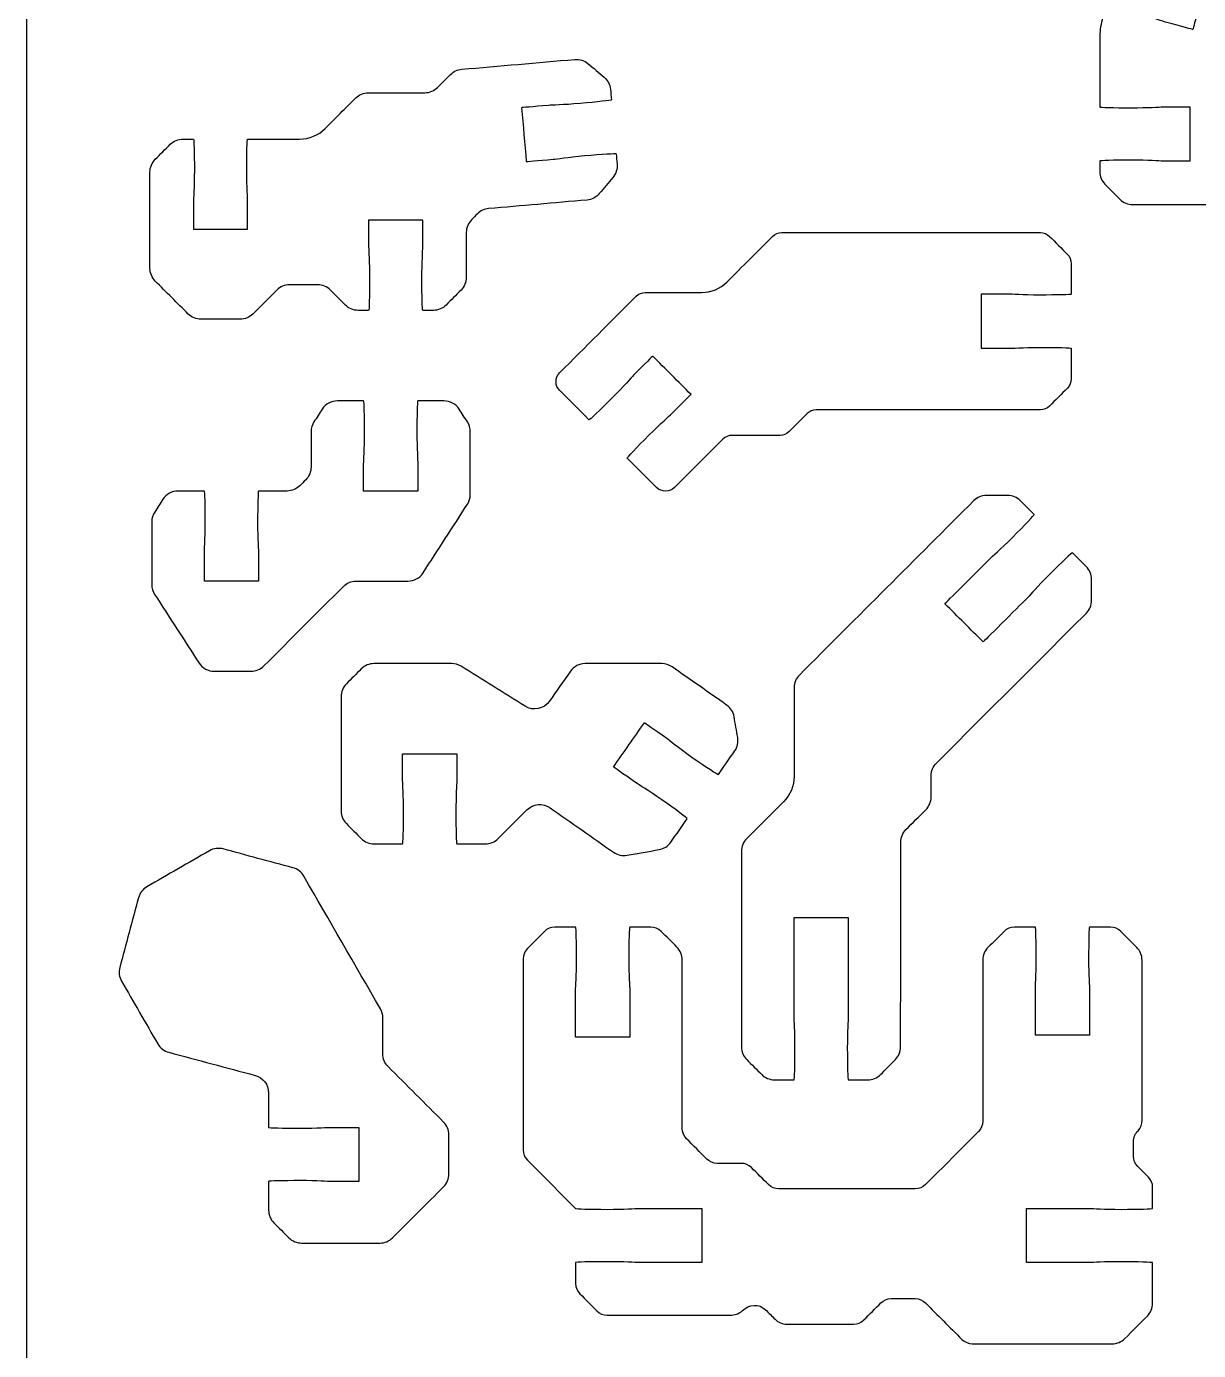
# Model space of a CAD drawing. Extents: x 0 to 400, y 230 to 450.
# Drawn here: x 270 to 335, y 300.8 to 374.2 of the extents above; entities that cross this region are included whole.
import ezdxf

# ---------------------------------------------------------------- set-up
doc = ezdxf.new("R2010")
doc.units = 0
doc.header["$MEASUREMENT"] = 0
doc.layers.add('DEFAULT', color=18, linetype='CONTINUOUS')

msp = doc.modelspace()

# ---------------------------------------------------------------- linework, layer by layer
at = {"layer": 'DEFAULT', "color": 1}
for points, knots in [([(388, 230), (352.667, 230), (317.334, 230), (282, 230), (275.373, 230), (270, 235.372), (270, 242), (270, 307.333), (270, 372.667), (270, 438), (270, 444.628), (275.373, 450), (282, 450), (317.334, 450), (352.667, 450), (388, 450), (394.627, 450), (400, 444.628), (400, 438), (400, 372.667), (400, 307.333), (400, 242), (400, 235.372), (394.627, 230), (388, 230)], [0, 0, 0, 0, 300.472, 300.472, 300.472, 301.472, 301.472, 301.472, 857.062, 857.062, 857.062, 858.062, 858.062, 858.062, 1158.534, 1158.534, 1158.534, 1159.534, 1159.534, 1159.534, 1715.124, 1715.124, 1715.124, 1716.124, 1716.124, 1716.124, 1716.124]), ([(340.445, 376.226), (340.18, 375.245), (339.602, 373.114), (339.602, 373.09), (339.584, 373.026), (339.517, 372.684), (339.517, 372.179), (339.517, 370.512), (339.517, 368.845), (339.517, 367.177), (339.517, 366.913), (339.411, 366.659), (339.224, 366.472), (338.614, 365.861), (338.004, 365.251), (337.393, 364.641), (337.207, 364.454), (336.953, 364.348), (336.688, 364.348), (334.908, 364.348), (333.127, 364.348), (331.347, 364.348), (331.082, 364.348), (330.828, 364.454), (330.641, 364.641), (330.365, 364.917), (330.089, 365.193), (329.812, 365.47), (329.625, 365.657), (329.519, 365.911), (329.519, 366.175), (329.519, 366.37), (329.519, 366.566), (329.519, 366.761), (329.519, 366.789), (330.303, 366.81), (331.269, 366.81), (332.236, 366.81), (332.807, 366.761), (333.019, 366.761), (333.519, 366.761), (334.019, 366.761), (334.518, 366.761), (334.518, 367.762), (334.518, 368.762), (334.518, 369.763), (334.019, 369.763), (333.519, 369.763), (333.019, 369.763), (332.807, 369.763), (332.236, 369.714), (331.269, 369.714), (330.303, 369.714), (329.519, 369.735), (329.519, 369.763), (329.519, 371.027), (329.519, 372.291), (329.519, 373.555), (329.519, 373.905), (329.565, 374.25), (329.654, 374.585), (329.722, 374.841), (329.79, 375.096), (329.858, 375.351), (329.865, 375.379), (330.627, 375.196), (331.562, 374.945), (332.497, 374.695), (333.037, 374.501), (333.241, 374.444), (334.084, 374.219), (334.688, 374.056), (334.688, 374.056), (334.946, 375.023), (335.205, 375.989), (335.464, 376.956), (335.464, 376.956), (334.861, 377.118), (334.017, 377.344), (333.813, 377.401), (333.248, 377.499), (332.313, 377.75), (331.386, 378), (330.638, 378.219), (330.638, 378.251), (330.694, 378.462), (330.744, 378.656), (330.782, 378.812), (330.849, 379.073), (331.019, 379.291), (331.252, 379.426), (331.588, 379.62), (331.924, 379.814), (332.261, 380.008), (332.49, 380.142), (332.765, 380.177), (333.019, 380.106), (335.064, 379.56), (337.109, 379.013), (339.154, 378.466), (339.408, 378.399), (339.627, 378.23), (339.761, 378), (339.956, 377.663), (340.151, 377.325), (340.346, 376.988), (340.48, 376.759), (340.516, 376.483), (340.445, 376.226)], [1, 1, 1, 1, 2, 2, 2, 3, 3, 3, 17.18, 17.18, 17.18, 18.18, 18.18, 18.18, 25.519768, 25.519768, 25.519768, 26.519768, 26.519768, 26.519768, 41.659768, 41.659768, 41.659768, 42.659768, 42.659768, 42.659768, 45.98317, 45.98317, 45.98317, 46.98317, 46.98317, 46.98317, 48.64317, 48.64317, 48.64317, 49.64317, 49.64317, 49.64317, 50.64317, 50.64317, 50.64317, 54.89317, 54.89317, 54.89317, 63.40317, 63.40317, 63.40317, 67.65317, 67.65317, 67.65317, 68.65317, 68.65317, 68.65317, 69.65317, 69.65317, 69.65317, 80.40317, 80.40317, 80.40317, 81.40317, 81.40317, 81.40317, 83.649345, 83.649345, 83.649345, 84.649345, 84.649345, 84.649345, 85.649345, 85.649345, 85.649345, 86.649345, 86.649345, 86.649345, 95.158657, 95.158657, 95.158657, 96.158657, 96.158657, 96.158657, 97.158657, 97.158657, 97.158657, 98.158657, 98.158657, 98.158657, 99.158657, 99.158657, 99.158657, 100.158657, 100.158657, 100.158657, 103.46049, 103.46049, 103.46049, 104.46049, 104.46049, 104.46049, 122.461451, 122.461451, 122.461451, 123.461451, 123.461451, 123.461451, 126.776945, 126.776945, 126.776945, 127.776945, 127.776945, 127.776945, 127.776945]), ([(300.407, 372.397), (298.317, 372.215), (296.228, 372.033), (294.138, 371.851), (293.903, 371.83), (293.684, 371.728), (293.518, 371.561), (293.279, 371.323), (293.04, 371.084), (292.801, 370.845), (292.614, 370.658), (292.36, 370.552), (292.094, 370.552), (291.051, 370.552), (290.008, 370.552), (288.965, 370.552), (288.699, 370.552), (288.445, 370.447), (288.258, 370.26), (287.693, 369.695), (287.129, 369.131), (286.564, 368.566), (286.19, 368.189), (285.682, 367.981), (285.15, 367.981), (284.188, 367.981), (283.226, 367.981), (282.264, 367.981), (282.236, 367.981), (282.215, 367.197), (282.215, 366.231), (282.215, 365.264), (282.264, 364.693), (282.264, 364.481), (282.264, 363.981), (282.264, 363.482), (282.264, 362.982), (281.263, 362.982), (280.262, 362.982), (279.262, 362.982), (279.262, 363.482), (279.262, 363.981), (279.262, 364.481), (279.262, 364.693), (279.311, 365.264), (279.311, 366.231), (279.311, 367.197), (279.29, 367.981), (279.262, 367.981), (279.068, 367.981), (278.874, 367.981), (278.68, 367.981), (278.412, 367.981), (278.158, 367.875), (277.971, 367.688), (277.695, 367.412), (277.419, 367.136), (277.143, 366.861), (276.955, 366.672), (276.849, 366.416), (276.849, 366.15), (276.849, 364.368), (276.849, 362.587), (276.849, 360.805), (276.849, 360.541), (276.954, 360.287), (277.142, 360.1), (277.751, 359.492), (278.36, 358.884), (278.969, 358.276), (279.156, 358.085), (279.41, 357.983), (279.675, 357.983), (280.4, 357.983), (281.125, 357.983), (281.85, 357.983), (282.115, 357.983), (282.369, 358.088), (282.557, 358.276), (282.999, 358.718), (283.441, 359.16), (283.883, 359.602), (284.07, 359.789), (284.324, 359.895), (284.592, 359.895), (285.112, 359.895), (285.631, 359.895), (286.15, 359.895), (286.415, 359.895), (286.67, 359.789), (286.857, 359.602), (287.133, 359.326), (287.41, 359.049), (287.686, 358.773), (287.873, 358.583), (288.127, 358.48), (288.395, 358.48), (288.589, 358.48), (288.783, 358.48), (288.977, 358.48), (289.006, 358.48), (289.027, 359.263), (289.027, 360.23), (289.027, 361.197), (288.977, 361.768), (288.977, 361.98), (288.977, 362.855), (288.977, 363.479), (288.977, 363.479), (289.978, 363.479), (290.979, 363.479), (291.979, 363.479), (291.979, 362.979), (291.979, 362.48), (291.979, 361.98), (291.979, 361.768), (291.93, 361.197), (291.93, 360.23), (291.93, 359.263), (291.951, 358.48), (291.979, 358.48), (292.175, 358.48), (292.37, 358.48), (292.565, 358.48), (292.83, 358.48), (293.084, 358.583), (293.271, 358.773), (293.547, 359.05), (293.824, 359.326), (294.101, 359.603), (294.288, 359.79), (294.392, 360.043), (294.392, 360.308), (294.392, 361.139), (294.392, 361.97), (294.392, 362.802), (294.392, 363.066), (294.498, 363.32), (294.685, 363.507), (294.793, 363.615), (294.901, 363.724), (295.01, 363.832), (295.176, 363.998), (295.394, 364.1), (295.631, 364.121), (297.45, 364.28), (299.269, 364.439), (301.088, 364.597), (301.353, 364.622), (301.596, 364.749), (301.769, 364.954), (302.021, 365.254), (302.272, 365.553), (302.524, 365.853), (302.693, 366.054), (302.774, 366.319), (302.753, 366.584), (302.736, 366.778), (302.718, 366.972), (302.7, 367.166), (302.697, 367.194), (301.917, 367.145), (300.954, 367.06), (299.991, 366.979), (299.427, 366.876), (299.215, 366.859), (298.344, 366.785), (297.719, 366.728), (297.719, 366.728), (297.632, 367.725), (297.545, 368.723), (297.458, 369.72), (297.458, 369.72), (298.082, 369.773), (298.954, 369.85), (299.166, 369.868), (299.737, 369.868), (300.7, 369.953), (301.66, 370.037), (302.439, 370.129), (302.439, 370.154), (302.422, 370.348), (302.404, 370.542), (302.386, 370.736), (302.365, 371), (302.238, 371.244), (302.037, 371.413), (301.737, 371.665), (301.437, 371.916), (301.138, 372.168), (300.936, 372.337), (300.672, 372.422), (300.407, 372.397)], [0, 0, 0, 0, 17.839464, 17.839464, 17.839464, 18.839464, 18.839464, 18.839464, 21.710318, 21.710318, 21.710318, 22.710318, 22.710318, 22.710318, 31.582318, 31.582318, 31.582318, 32.582318, 32.582318, 32.582318, 39.370543, 39.370543, 39.370543, 40.370543, 40.370543, 40.370543, 48.550543, 48.550543, 48.550543, 49.550543, 49.550543, 49.550543, 50.550543, 50.550543, 50.550543, 54.800543, 54.800543, 54.800543, 63.310543, 63.310543, 63.310543, 67.560543, 67.560543, 67.560543, 68.560543, 68.560543, 68.560543, 69.560543, 69.560543, 69.560543, 71.210543, 71.210543, 71.210543, 72.210543, 72.210543, 72.210543, 75.526874, 75.526874, 75.526874, 76.526874, 76.526874, 76.526874, 91.675874, 91.675874, 91.675874, 92.675874, 92.675874, 92.675874, 99.994432, 99.994432, 99.994432, 100.994432, 100.994432, 100.994432, 107.160432, 107.160432, 107.160432, 108.160432, 108.160432, 108.160432, 113.477875, 113.477875, 113.477875, 114.477875, 114.477875, 114.477875, 118.893875, 118.893875, 118.893875, 119.893875, 119.893875, 119.893875, 123.217277, 123.217277, 123.217277, 124.217277, 124.217277, 124.217277, 125.867277, 125.867277, 125.867277, 126.867277, 126.867277, 126.867277, 127.867277, 127.867277, 127.867277, 128.867277, 128.867277, 128.867277, 137.377277, 137.377277, 137.377277, 141.627277, 141.627277, 141.627277, 142.627277, 142.627277, 142.627277, 143.627277, 143.627277, 143.627277, 145.287277, 145.287277, 145.287277, 146.287277, 146.287277, 146.287277, 149.614922, 149.614922, 149.614922, 150.614922, 150.614922, 150.614922, 157.684922, 157.684922, 157.684922, 158.684922, 158.684922, 158.684922, 159.988827, 159.988827, 159.988827, 160.988827, 160.988827, 160.988827, 176.517619, 176.517619, 176.517619, 177.517619, 177.517619, 177.517619, 180.846598, 180.846598, 180.846598, 181.846598, 181.846598, 181.846598, 183.503402, 183.503402, 183.503402, 184.503402, 184.503402, 184.503402, 185.503402, 185.503402, 185.503402, 186.503402, 186.503402, 186.503402, 195.015629, 195.015629, 195.015629, 196.015629, 196.015629, 196.015629, 197.015629, 197.015629, 197.015629, 198.015629, 198.015629, 198.015629, 199.672433, 199.672433, 199.672433, 200.672433, 200.672433, 200.672433, 204.001412, 204.001412, 204.001412, 205.001412, 205.001412, 205.001412, 205.001412]), ([(322.942, 356.375), (322.942, 357.376), (322.942, 358.377), (322.942, 359.377), (323.441, 359.377), (323.941, 359.377), (324.441, 359.377), (324.653, 359.377), (325.224, 359.328), (326.191, 359.328), (327.157, 359.328), (327.94, 359.349), (327.94, 359.377), (327.94, 359.946), (327.94, 360.516), (327.94, 361.085), (327.94, 361.272), (327.866, 361.452), (327.733, 361.585), (327.401, 361.918), (327.069, 362.251), (326.737, 362.584), (326.604, 362.717), (326.423, 362.792), (326.235, 362.792), (321.451, 362.792), (316.667, 362.792), (311.883, 362.792), (311.695, 362.792), (311.514, 362.717), (311.382, 362.585), (310.54, 361.743), (309.697, 360.9), (308.855, 360.058), (308.48, 359.683), (307.971, 359.473), (307.441, 359.473), (306.399, 359.473), (305.357, 359.473), (304.316, 359.473), (304.128, 359.473), (303.947, 359.398), (303.815, 359.265), (302.402, 357.853), (300.99, 356.44), (299.577, 355.028), (299.301, 354.751), (299.301, 354.302), (299.577, 354.026), (300.117, 353.486), (300.657, 352.946), (301.196, 352.406), (301.218, 352.385), (301.785, 352.925), (302.47, 353.609), (303.151, 354.29), (303.521, 354.731), (303.673, 354.879), (304.29, 355.5), (304.731, 355.941), (304.731, 355.941), (305.439, 355.233), (306.147, 354.525), (306.855, 353.818), (306.855, 353.818), (306.414, 353.377), (305.793, 352.759), (305.645, 352.608), (305.204, 352.237), (304.523, 351.556), (303.839, 350.872), (303.299, 350.304), (303.32, 350.283), (303.861, 349.742), (304.402, 349.201), (304.942, 348.66), (305.219, 348.383), (305.668, 348.383), (305.945, 348.66), (306.837, 349.553), (307.73, 350.445), (308.623, 351.338), (308.756, 351.471), (308.936, 351.546), (309.124, 351.546), (310.012, 351.546), (310.901, 351.546), (311.79, 351.546), (311.978, 351.546), (312.158, 351.62), (312.29, 351.753), (312.624, 352.086), (312.957, 352.42), (313.29, 352.753), (313.423, 352.886), (313.603, 352.96), (313.791, 352.96), (317.938, 352.96), (322.085, 352.96), (326.232, 352.96), (326.42, 352.96), (326.601, 353.035), (326.733, 353.168), (327.066, 353.501), (327.4, 353.834), (327.733, 354.168), (327.866, 354.301), (327.94, 354.48), (327.94, 354.668), (327.94, 355.237), (327.94, 355.806), (327.94, 356.375), (327.94, 356.403), (327.157, 356.425), (326.191, 356.425), (325.224, 356.425), (324.653, 356.375), (324.441, 356.375), (323.941, 356.375), (323.441, 356.375), (322.942, 356.375)], [4.25, 4.25, 4.25, 4.25, 12.76, 12.76, 12.76, 17.01, 17.01, 17.01, 18.01, 18.01, 18.01, 19.01, 19.01, 19.01, 23.85, 23.85, 23.85, 24.85, 24.85, 24.85, 28.8494, 28.8494, 28.8494, 29.8494, 29.8494, 29.8494, 70.5334, 70.5334, 70.5334, 71.5334, 71.5334, 71.5334, 81.661997, 81.661997, 81.661997, 82.661997, 82.661997, 82.661997, 91.521997, 91.521997, 91.521997, 92.521997, 92.521997, 92.521997, 109.509531, 109.509531, 109.509531, 110.509531, 110.509531, 110.509531, 117.000771, 117.000771, 117.000771, 118.000771, 118.000771, 118.000771, 119.000771, 119.000771, 119.000771, 120.000771, 120.000771, 120.000771, 128.514337, 128.514337, 128.514337, 129.514337, 129.514337, 129.514337, 130.514337, 130.514337, 130.514337, 131.514337, 131.514337, 131.514337, 138.019012, 138.019012, 138.019012, 139.019012, 139.019012, 139.019012, 149.755721, 149.755721, 149.755721, 150.755721, 150.755721, 150.755721, 158.311721, 158.311721, 158.311721, 159.311721, 159.311721, 159.311721, 163.319603, 163.319603, 163.319603, 164.319603, 164.319603, 164.319603, 199.585603, 199.585603, 199.585603, 200.585603, 200.585603, 200.585603, 204.593484, 204.593484, 204.593484, 205.593484, 205.593484, 205.593484, 210.431484, 210.431484, 210.431484, 211.431484, 211.431484, 211.431484, 212.431484, 212.431484, 212.431484, 216.681484, 216.681484, 216.681484, 216.681484]), ([(287.24, 353.459), (287.727, 353.459), (288.213, 353.459), (288.699, 353.459), (288.731, 353.389), (288.749, 352.634), (288.749, 351.713), (288.749, 350.746), (288.699, 350.175), (288.699, 349.963), (288.699, 349.462), (288.699, 348.961), (288.699, 348.46), (289.7, 348.46), (290.701, 348.46), (291.702, 348.46), (291.702, 348.961), (291.702, 349.462), (291.702, 349.963), (291.702, 350.175), (291.652, 350.746), (291.652, 351.713), (291.652, 352.634), (291.67, 353.389), (291.702, 353.459), (292.186, 353.459), (292.671, 353.459), (293.155, 353.459), (293.494, 353.459), (293.81, 353.288), (293.994, 353.003), (294.148, 352.766), (294.301, 352.53), (294.455, 352.293), (294.56, 352.131), (294.615, 351.942), (294.615, 351.748), (294.615, 350.589), (294.615, 349.429), (294.615, 348.269), (294.615, 348.076), (294.56, 347.887), (294.455, 347.725), (293.635, 346.456), (292.814, 345.187), (291.994, 343.918), (291.809, 343.634), (291.493, 343.461), (291.154, 343.461), (290.196, 343.461), (289.239, 343.461), (288.281, 343.461), (288.016, 343.461), (287.762, 343.356), (287.574, 343.169), (286.103, 341.697), (284.632, 340.226), (283.161, 338.755), (282.973, 338.568), (282.719, 338.463), (282.454, 338.463), (281.773, 338.463), (281.091, 338.463), (280.41, 338.463), (280.071, 338.463), (279.755, 338.635), (279.571, 338.919), (278.75, 340.188), (277.929, 341.457), (277.109, 342.727), (277.004, 342.888), (276.948, 343.077), (276.948, 343.27), (276.948, 344.43), (276.948, 345.59), (276.948, 346.75), (276.948, 346.943), (277.004, 347.132), (277.11, 347.294), (277.263, 347.531), (277.417, 347.768), (277.57, 348.004), (277.754, 348.289), (278.07, 348.46), (278.409, 348.46), (278.895, 348.46), (279.38, 348.46), (279.866, 348.46), (279.894, 348.46), (279.916, 347.677), (279.916, 346.71), (279.916, 345.744), (279.866, 345.172), (279.866, 344.961), (279.866, 344.461), (279.866, 343.961), (279.866, 343.461), (280.867, 343.461), (281.867, 343.461), (282.868, 343.461), (282.868, 343.961), (282.868, 344.461), (282.868, 344.961), (282.868, 345.172), (282.819, 345.744), (282.819, 346.71), (282.819, 347.677), (282.84, 348.46), (282.868, 348.46), (283.397, 348.46), (283.925, 348.46), (284.454, 348.46), (284.719, 348.46), (284.974, 348.566), (285.161, 348.753), (285.271, 348.862), (285.38, 348.972), (285.489, 349.081), (285.677, 349.269), (285.782, 349.523), (285.782, 349.788), (285.782, 350.442), (285.782, 351.096), (285.782, 351.75), (285.782, 351.942), (285.838, 352.131), (285.942, 352.292), (286.095, 352.529), (286.248, 352.765), (286.4, 353.002), (286.584, 353.287), (286.901, 353.459), (287.24, 353.459)], [1, 1, 1, 1, 5.136, 5.136, 5.136, 6.136, 6.136, 6.136, 7.136, 7.136, 7.136, 11.396, 11.396, 11.396, 19.907, 19.907, 19.907, 24.167, 24.167, 24.167, 25.167, 25.167, 25.167, 26.167, 26.167, 26.167, 30.286, 30.286, 30.286, 31.286, 31.286, 31.286, 33.685838, 33.685838, 33.685838, 34.685838, 34.685838, 34.685838, 44.549838, 44.549838, 44.549838, 45.549838, 45.549838, 45.549838, 58.401287, 58.401287, 58.401287, 59.401287, 59.401287, 59.401287, 67.544287, 67.544287, 67.544287, 68.544287, 68.544287, 68.544287, 86.235392, 86.235392, 86.235392, 87.235392, 87.235392, 87.235392, 93.028392, 93.028392, 93.028392, 94.028392, 94.028392, 94.028392, 106.879841, 106.879841, 106.879841, 107.879841, 107.879841, 107.879841, 117.744841, 117.744841, 117.744841, 118.744841, 118.744841, 118.744841, 121.145222, 121.145222, 121.145222, 122.145222, 122.145222, 122.145222, 126.274222, 126.274222, 126.274222, 127.274222, 127.274222, 127.274222, 128.274222, 128.274222, 128.274222, 132.524222, 132.524222, 132.524222, 141.035222, 141.035222, 141.035222, 145.285222, 145.285222, 145.285222, 146.285222, 146.285222, 146.285222, 147.285222, 147.285222, 147.285222, 151.780222, 151.780222, 151.780222, 152.780222, 152.780222, 152.780222, 154.094734, 154.094734, 154.094734, 155.094734, 155.094734, 155.094734, 160.654734, 160.654734, 160.654734, 161.654734, 161.654734, 161.654734, 164.048794, 164.048794, 164.048794, 165.048794, 165.048794, 165.048794, 165.048794]), ([(320.936, 342.209), (321.644, 341.501), (322.351, 340.794), (323.059, 340.086), (323.059, 340.086), (324.915, 341.942), (325.534, 342.561), (325.683, 342.71), (326.052, 343.15), (326.736, 343.833), (327.419, 344.517), (327.988, 345.055), (328.008, 345.035), (328.265, 344.778), (328.522, 344.522), (328.778, 344.265), (328.966, 344.078), (329.071, 343.824), (329.071, 343.559), (329.072, 343.169), (329.072, 342.779), (329.073, 342.39), (329.073, 342.124), (328.968, 341.869), (328.78, 341.681), (326.008, 338.91), (323.236, 336.14), (320.463, 333.369), (320.276, 333.182), (320.17, 332.927), (320.17, 332.662), (320.17, 332.271), (320.17, 331.881), (320.17, 331.49), (320.17, 331.225), (320.065, 330.971), (319.877, 330.783), (319.511, 330.416), (319.144, 330.049), (318.777, 329.683), (318.589, 329.495), (318.484, 329.241), (318.484, 328.975), (318.483, 325.193), (318.482, 321.411), (318.481, 317.628), (318.481, 317.363), (318.376, 317.109), (318.189, 316.921), (317.913, 316.646), (317.638, 316.37), (317.362, 316.095), (317.175, 315.907), (316.921, 315.802), (316.656, 315.802), (316.295, 315.802), (315.934, 315.802), (315.573, 315.802), (315.543, 315.802), (315.523, 316.59), (315.523, 317.558), (315.523, 318.521), (315.573, 319.095), (315.573, 319.304), (315.573, 320.182), (315.573, 324.807), (315.573, 324.807), (314.573, 324.806), (313.572, 324.806), (312.572, 324.805), (312.572, 324.805), (312.57, 320.183), (312.572, 319.307), (312.57, 319.095), (312.619, 318.521), (312.619, 317.558), (312.619, 316.59), (312.597, 315.805), (312.567, 315.805), (312.204, 315.805), (311.841, 315.805), (311.479, 315.805), (311.214, 315.805), (310.96, 315.909), (310.773, 316.096), (310.497, 316.371), (310.221, 316.646), (309.945, 316.921), (309.757, 317.109), (309.651, 317.364), (309.651, 317.629), (309.652, 321.245), (309.653, 324.861), (309.653, 328.477), (309.654, 328.742), (309.759, 328.996), (309.946, 329.183), (310.626, 329.863), (311.306, 330.543), (311.986, 331.224), (312.362, 331.599), (312.572, 332.107), (312.572, 332.638), (312.572, 334.274), (312.572, 335.91), (312.572, 337.547), (312.572, 337.812), (312.677, 338.066), (312.865, 338.254), (316.089, 341.478), (319.313, 344.702), (322.537, 347.925), (322.724, 348.113), (322.978, 348.218), (323.244, 348.218), (323.633, 348.218), (324.022, 348.218), (324.411, 348.218), (324.676, 348.218), (324.931, 348.113), (325.118, 347.925), (325.374, 347.67), (325.629, 347.414), (325.885, 347.158), (325.905, 347.138), (325.366, 346.569), (324.683, 345.886), (324, 345.202), (323.56, 344.833), (323.411, 344.683), (322.792, 344.065), (320.936, 342.209), (320.936, 342.209)], [0, 0, 0, 0, 8.510737, 8.510737, 8.510737, 9.510737, 9.510737, 9.510737, 10.510737, 10.510737, 10.510737, 11.510737, 11.510737, 11.510737, 14.597965, 14.597965, 14.597965, 15.597965, 15.597965, 15.597965, 18.912969, 18.912969, 18.912969, 19.912969, 19.912969, 19.912969, 53.241742, 53.241742, 53.241742, 54.241742, 54.241742, 54.241742, 57.563742, 57.563742, 57.563742, 58.563742, 58.563742, 58.563742, 62.974674, 62.974674, 62.974674, 63.974674, 63.974674, 63.974674, 96.139675, 96.139675, 96.139675, 97.139675, 97.139675, 97.139675, 100.451763, 100.451763, 100.451763, 101.451763, 101.451763, 101.451763, 104.520763, 104.520763, 104.520763, 105.520763, 105.520763, 105.520763, 106.520763, 106.520763, 106.520763, 107.520763, 107.520763, 107.520763, 116.026766, 116.026766, 116.026766, 117.026766, 117.026766, 117.026766, 118.026766, 118.026766, 118.026766, 119.026766, 119.026766, 119.026766, 122.112766, 122.112766, 122.112766, 123.112766, 123.112766, 123.112766, 126.424151, 126.424151, 126.424151, 127.424151, 127.424151, 127.424151, 158.173151, 158.173151, 158.173151, 159.173151, 159.173151, 159.173151, 167.350841, 167.350841, 167.350841, 168.350841, 168.350841, 168.350841, 182.265841, 182.265841, 182.265841, 183.265841, 183.265841, 183.265841, 222.03792, 222.03792, 222.03792, 223.03792, 223.03792, 223.03792, 226.34692, 226.34692, 226.34692, 227.34692, 227.34692, 227.34692, 230.422835, 230.422835, 230.422835, 231.422835, 231.422835, 231.422835, 232.422835, 232.422835, 232.422835, 233.422835, 233.422835, 233.422835, 233.422835]), ([(297.754, 330.78), (297.222, 330.247), (296.689, 329.715), (296.157, 329.182), (295.969, 328.995), (295.715, 328.89), (295.449, 328.89), (294.921, 328.89), (294.392, 328.89), (293.864, 328.89), (293.836, 328.89), (293.814, 329.673), (293.814, 330.639), (293.814, 331.606), (293.864, 332.177), (293.864, 332.389), (293.864, 332.889), (293.864, 333.389), (293.864, 333.888), (292.863, 333.888), (291.862, 333.888), (290.861, 333.888), (290.861, 333.389), (290.861, 332.889), (290.861, 332.389), (290.861, 332.177), (290.911, 331.606), (290.911, 330.639), (290.911, 329.673), (290.89, 328.89), (290.861, 328.89), (290.333, 328.89), (289.804, 328.89), (289.276, 328.89), (289.01, 328.89), (288.756, 328.995), (288.568, 329.182), (288.292, 329.459), (288.016, 329.735), (287.74, 330.011), (287.552, 330.199), (287.446, 330.453), (287.446, 330.718), (287.446, 332.832), (287.446, 334.945), (287.446, 337.058), (287.446, 337.323), (287.552, 337.578), (287.74, 337.765), (288.016, 338.042), (288.292, 338.318), (288.568, 338.594), (288.756, 338.782), (289.01, 338.887), (289.276, 338.887), (290.709, 338.887), (292.143, 338.887), (293.577, 338.887), (293.764, 338.887), (293.948, 338.835), (294.107, 338.736), (295.288, 337.998), (296.47, 337.26), (297.652, 336.522), (298.103, 336.24), (298.696, 336.361), (299.001, 336.796), (299.389, 337.351), (299.777, 337.906), (300.165, 338.461), (300.353, 338.728), (300.659, 338.887), (300.985, 338.887), (302.4, 338.887), (303.814, 338.887), (305.229, 338.887), (305.434, 338.887), (305.634, 338.824), (305.802, 338.707), (306.812, 338.001), (307.821, 337.295), (308.83, 336.589), (309.048, 336.436), (309.196, 336.204), (309.242, 335.942), (309.31, 335.557), (309.377, 335.171), (309.445, 334.786), (309.49, 334.525), (309.431, 334.257), (309.279, 334.04), (308.976, 333.607), (308.673, 333.174), (308.37, 332.742), (308.352, 332.717), (307.699, 333.151), (306.906, 333.701), (306.119, 334.259), (305.674, 334.629), (305.505, 334.749), (304.786, 335.25), (304.274, 335.61), (304.274, 335.61), (303.7, 334.79), (303.126, 333.971), (302.553, 333.151), (302.553, 333.151), (303.064, 332.791), (303.78, 332.287), (303.953, 332.167), (304.45, 331.881), (305.241, 331.324), (306.017, 330.784), (306.641, 330.322), (306.648, 330.283), (306.344, 329.849), (306.04, 329.416), (305.736, 328.982), (305.584, 328.765), (305.351, 328.617), (305.09, 328.571), (304.495, 328.467), (303.9, 328.363), (303.305, 328.259), (303.045, 328.213), (302.776, 328.273), (302.559, 328.425), (301.384, 329.247), (300.21, 330.069), (299.035, 330.892), (298.637, 331.17), (298.097, 331.123), (297.754, 330.78)], [0, 0, 0, 0, 6.403559, 6.403559, 6.403559, 7.403559, 7.403559, 7.403559, 11.898559, 11.898559, 11.898559, 12.898559, 12.898559, 12.898559, 13.898559, 13.898559, 13.898559, 18.148559, 18.148559, 18.148559, 26.659559, 26.659559, 26.659559, 30.909559, 30.909559, 30.909559, 31.909559, 31.909559, 31.909559, 32.909559, 32.909559, 32.909559, 37.404559, 37.404559, 37.404559, 38.404559, 38.404559, 38.404559, 41.727254, 41.727254, 41.727254, 42.727254, 42.727254, 42.727254, 60.698254, 60.698254, 60.698254, 61.698254, 61.698254, 61.698254, 65.020949, 65.020949, 65.020949, 66.020949, 66.020949, 66.020949, 78.213949, 78.213949, 78.213949, 79.213949, 79.213949, 79.213949, 91.061758, 91.061758, 91.061758, 92.061758, 92.061758, 92.061758, 97.819893, 97.819893, 97.819893, 98.819893, 98.819893, 98.819893, 110.850893, 110.850893, 110.850893, 111.850893, 111.850893, 111.850893, 122.326249, 122.326249, 122.326249, 123.326249, 123.326249, 123.326249, 126.652155, 126.652155, 126.652155, 127.652155, 127.652155, 127.652155, 132.144496, 132.144496, 132.144496, 133.144496, 133.144496, 133.144496, 134.144496, 134.144496, 134.144496, 135.144496, 135.144496, 135.144496, 143.652465, 143.652465, 143.652465, 144.652465, 144.652465, 144.652465, 145.652465, 145.652465, 145.652465, 146.652465, 146.652465, 146.652465, 151.156193, 151.156193, 151.156193, 152.156193, 152.156193, 152.156193, 157.291034, 157.291034, 157.291034, 158.291034, 158.291034, 158.291034, 170.486776, 170.486776, 170.486776, 171.486776, 171.486776, 171.486776, 171.486776]), ([(293.427, 312.751), (293.427, 312.026), (293.427, 311.302), (293.427, 310.577), (293.427, 310.312), (293.321, 310.057), (293.134, 309.87), (292.19, 308.927), (291.246, 307.983), (290.301, 307.04), (290.114, 306.853), (289.86, 306.748), (289.595, 306.748), (288.149, 306.748), (286.704, 306.748), (285.258, 306.748), (284.993, 306.748), (284.739, 306.853), (284.551, 307.041), (284.275, 307.317), (283.998, 307.593), (283.722, 307.87), (283.535, 308.057), (283.429, 308.311), (283.429, 308.577), (283.429, 309.105), (283.429, 309.634), (283.429, 310.163), (283.429, 310.191), (284.212, 310.212), (285.179, 310.212), (286.146, 310.212), (286.717, 310.163), (286.929, 310.163), (287.429, 310.163), (287.928, 310.163), (288.428, 310.163), (288.428, 311.163), (288.428, 312.164), (288.428, 313.165), (287.928, 313.165), (287.429, 313.165), (286.929, 313.165), (286.717, 313.165), (286.146, 313.116), (285.179, 313.116), (284.212, 313.116), (283.429, 313.137), (283.426, 313.165), (283.426, 313.803), (283.426, 314.441), (283.426, 315.079), (283.426, 315.531), (283.122, 315.928), (282.685, 316.045), (281.086, 316.473), (279.487, 316.901), (277.889, 317.33), (277.632, 317.399), (277.414, 317.566), (277.281, 317.795), (276.612, 318.954), (275.942, 320.113), (275.272, 321.272), (275.14, 321.502), (275.104, 321.776), (275.172, 322.032), (275.518, 323.321), (275.864, 324.61), (276.21, 325.898), (276.279, 326.155), (276.446, 326.373), (276.676, 326.506), (277.833, 327.172), (278.99, 327.839), (280.146, 328.505), (280.376, 328.637), (280.649, 328.673), (280.904, 328.605), (282.194, 328.259), (283.483, 327.913), (284.772, 327.567), (285.028, 327.498), (285.246, 327.33), (285.379, 327.101), (286.796, 324.646), (288.214, 322.191), (289.631, 319.736), (289.719, 319.584), (289.765, 319.412), (289.765, 319.236), (289.765, 318.571), (289.765, 317.906), (289.765, 317.241), (289.765, 316.976), (289.871, 316.721), (290.058, 316.534), (291.083, 315.509), (292.109, 314.483), (293.134, 313.458), (293.321, 313.27), (293.427, 313.016), (293.427, 312.751)], [1, 1, 1, 1, 7.161, 7.161, 7.161, 8.161, 8.161, 8.161, 19.509359, 19.509359, 19.509359, 20.509359, 20.509359, 20.509359, 32.802359, 32.802359, 32.802359, 33.802359, 33.802359, 33.802359, 37.12576, 37.12576, 37.12576, 38.12576, 38.12576, 38.12576, 42.62176, 42.62176, 42.62176, 43.62176, 43.62176, 43.62176, 44.62176, 44.62176, 44.62176, 48.87176, 48.87176, 48.87176, 57.38176, 57.38176, 57.38176, 61.63176, 61.63176, 61.63176, 62.63176, 62.63176, 62.63176, 63.64176, 63.64176, 63.64176, 69.06676, 69.06676, 69.06676, 70.06676, 70.06676, 70.06676, 84.1414, 84.1414, 84.1414, 85.1414, 85.1414, 85.1414, 96.524447, 96.524447, 96.524447, 97.524447, 97.524447, 97.524447, 108.871922, 108.871922, 108.871922, 109.871922, 109.871922, 109.871922, 121.223653, 121.223653, 121.223653, 122.223653, 122.223653, 122.223653, 133.57551, 133.57551, 133.57551, 134.57551, 134.57551, 134.57551, 158.68029, 158.68029, 158.68029, 159.68029, 159.68029, 159.68029, 165.33629, 165.33629, 165.33629, 166.33629, 166.33629, 166.33629, 178.668233, 178.668233, 178.668233, 179.668233, 179.668233, 179.668233, 179.668233]), ([(311.72, 309.753), (314.242, 309.753), (316.763, 309.753), (319.285, 309.753), (319.499, 309.753), (319.705, 309.839), (319.857, 309.991), (320.838, 310.972), (321.819, 311.953), (322.8, 312.934), (322.95, 313.084), (323.035, 313.288), (323.035, 313.5), (323.035, 316.48), (323.035, 319.46), (323.035, 322.439), (323.035, 322.706), (323.141, 322.963), (323.33, 323.151), (323.626, 323.445), (323.921, 323.74), (324.216, 324.034), (324.368, 324.185), (324.574, 324.27), (324.789, 324.27), (325.176, 324.27), (325.564, 324.27), (325.952, 324.27), (325.98, 324.27), (326.001, 323.487), (326.001, 322.52), (326.001, 321.554), (325.952, 320.982), (325.952, 320.771), (325.952, 319.937), (325.952, 319.103), (325.952, 318.27), (326.953, 318.27), (327.954, 318.27), (328.954, 318.27), (328.954, 319.103), (328.954, 319.937), (328.954, 320.771), (328.954, 320.982), (328.905, 321.554), (328.905, 322.52), (328.905, 323.487), (328.926, 324.27), (328.954, 324.27), (329.343, 324.27), (329.731, 324.27), (330.119, 324.27), (330.333, 324.27), (330.539, 324.185), (330.69, 324.034), (330.985, 323.739), (331.28, 323.444), (331.575, 323.148), (331.762, 322.958), (331.868, 322.704), (331.868, 322.439), (331.868, 319.481), (331.868, 316.523), (331.868, 313.566), (331.868, 313.348), (331.801, 313.126), (331.644, 312.976), (331.485, 312.823), (331.395, 312.613), (331.395, 312.392), (331.395, 312.115), (331.395, 311.837), (331.395, 311.56), (331.395, 311.347), (331.48, 311.144), (331.63, 310.993), (331.827, 310.797), (332.024, 310.6), (332.22, 310.403), (332.372, 310.252), (332.457, 310.046), (332.457, 309.831), (332.457, 309.443), (332.457, 309.055), (332.457, 308.667), (332.457, 308.639), (331.674, 308.618), (330.708, 308.618), (329.741, 308.618), (329.169, 308.667), (328.958, 308.667), (327.791, 308.667), (326.625, 308.667), (325.458, 308.667), (325.458, 307.666), (325.458, 306.665), (325.458, 305.665), (326.625, 305.665), (327.791, 305.665), (328.958, 305.665), (329.169, 305.665), (329.741, 305.714), (330.708, 305.714), (331.674, 305.714), (332.387, 305.665), (332.457, 305.665), (332.457, 304.913), (332.457, 304.161), (332.457, 303.409), (332.457, 303.143), (332.351, 302.889), (332.164, 302.701), (331.748, 302.286), (331.332, 301.871), (330.916, 301.455), (330.728, 301.268), (330.474, 301.163), (330.209, 301.163), (327.624, 301.163), (325.038, 301.163), (322.453, 301.163), (322.238, 301.163), (322.032, 301.249), (321.88, 301.401), (321.205, 302.077), (320.531, 302.752), (319.856, 303.428), (319.704, 303.576), (319.5, 303.665), (319.285, 303.665), (318.841, 303.665), (318.398, 303.665), (317.955, 303.665), (317.74, 303.665), (317.534, 303.579), (317.382, 303.427), (317.069, 303.114), (316.755, 302.8), (316.442, 302.487), (316.29, 302.335), (316.084, 302.25), (315.87, 302.25), (314.636, 302.25), (313.403, 302.25), (312.169, 302.25), (311.926, 302.25), (311.689, 302.345), (311.52, 302.518), (311.342, 302.694), (311.165, 302.871), (310.987, 303.047), (310.628, 303.406), (310.069, 303.357), (309.706, 303.001), (309.528, 302.827), (309.276, 302.751), (309.028, 302.751), (306.754, 302.751), (304.48, 302.751), (302.206, 302.751), (301.992, 302.751), (301.786, 302.836), (301.635, 302.987), (301.32, 303.302), (301.006, 303.616), (300.691, 303.931), (300.541, 304.081), (300.457, 304.285), (300.457, 304.497), (300.457, 304.886), (300.457, 305.276), (300.457, 305.665), (300.457, 305.693), (301.24, 305.714), (302.207, 305.714), (303.173, 305.714), (303.745, 305.665), (303.956, 305.665), (305.123, 305.665), (306.289, 305.665), (307.456, 305.665), (307.456, 306.665), (307.456, 307.666), (307.456, 308.667), (306.289, 308.667), (305.123, 308.667), (303.956, 308.667), (303.745, 308.667), (303.173, 308.618), (302.207, 308.618), (301.24, 308.618), (300.457, 308.639), (300.457, 308.667), (299.564, 309.56), (298.67, 310.453), (297.777, 311.347), (297.627, 311.497), (297.543, 311.7), (297.543, 311.912), (297.543, 315.421), (297.543, 318.93), (297.543, 322.439), (297.543, 322.704), (297.649, 322.958), (297.836, 323.148), (298.131, 323.443), (298.426, 323.738), (298.72, 324.033), (298.872, 324.185), (299.078, 324.27), (299.293, 324.27), (299.681, 324.27), (300.069, 324.27), (300.457, 324.27), (300.485, 324.2), (300.503, 323.445), (300.503, 322.524), (300.503, 321.557), (300.453, 320.986), (300.453, 320.774), (300.453, 319.906), (300.453, 319.039), (300.453, 318.171), (301.454, 318.171), (302.455, 318.171), (303.455, 318.171), (303.455, 319.039), (303.455, 319.906), (303.455, 320.774), (303.455, 320.986), (303.406, 321.557), (303.406, 322.524), (303.406, 323.491), (303.427, 324.274), (303.455, 324.274), (303.844, 324.274), (304.232, 324.274), (304.62, 324.274), (304.834, 324.274), (305.04, 324.188), (305.191, 324.037), (305.487, 323.742), (305.782, 323.447), (306.077, 323.152), (306.264, 322.961), (306.369, 322.707), (306.369, 322.443), (306.369, 319.33), (306.369, 316.217), (306.369, 313.104), (306.369, 312.89), (306.454, 312.685), (306.606, 312.533), (306.982, 312.157), (307.358, 311.781), (307.734, 311.405), (307.886, 311.253), (308.092, 311.168), (308.306, 311.168), (308.75, 311.168), (309.194, 311.168), (309.637, 311.168), (309.851, 311.168), (310.056, 311.083), (310.208, 310.932), (310.522, 310.618), (310.836, 310.304), (311.15, 309.99), (311.301, 309.838), (311.506, 309.753), (311.72, 309.753)], [1, 1, 1, 1, 22.443, 22.443, 22.443, 23.443, 23.443, 23.443, 35.241784, 35.241784, 35.241784, 36.241784, 36.241784, 36.241784, 61.581784, 61.581784, 61.581784, 62.581784, 62.581784, 62.581784, 66.127224, 66.127224, 66.127224, 67.127224, 67.127224, 67.127224, 70.425224, 70.425224, 70.425224, 71.425224, 71.425224, 71.425224, 72.425224, 72.425224, 72.425224, 79.515224, 79.515224, 79.515224, 88.025224, 88.025224, 88.025224, 95.115224, 95.115224, 95.115224, 96.115224, 96.115224, 96.115224, 97.115224, 97.115224, 97.115224, 100.418224, 100.418224, 100.418224, 101.418224, 101.418224, 101.418224, 104.9679, 104.9679, 104.9679, 105.9679, 105.9679, 105.9679, 131.1219, 131.1219, 131.1219, 132.1219, 132.1219, 132.1219, 133.1219, 133.1219, 133.1219, 135.4819, 135.4819, 135.4819, 136.4819, 136.4819, 136.4819, 138.84788, 138.84788, 138.84788, 139.84788, 139.84788, 139.84788, 143.14788, 143.14788, 143.14788, 144.14788, 144.14788, 144.14788, 145.14788, 145.14788, 145.14788, 155.06788, 155.06788, 155.06788, 163.57788, 163.57788, 163.57788, 173.49788, 173.49788, 173.49788, 174.49788, 174.49788, 174.49788, 175.49788, 175.49788, 175.49788, 181.89188, 181.89188, 181.89188, 182.89188, 182.89188, 182.89188, 187.89042, 187.89042, 187.89042, 188.89042, 188.89042, 188.89042, 210.87742, 210.87742, 210.87742, 211.87742, 211.87742, 211.87742, 219.997837, 219.997837, 219.997837, 220.997837, 220.997837, 220.997837, 224.767837, 224.767837, 224.767837, 225.767837, 225.767837, 225.767837, 229.538131, 229.538131, 229.538131, 230.538131, 230.538131, 230.538131, 241.028131, 241.028131, 241.028131, 242.028131, 242.028131, 242.028131, 244.156534, 244.156534, 244.156534, 245.156534, 245.156534, 245.156534, 246.156534, 246.156534, 246.156534, 265.493534, 265.493534, 265.493534, 266.493534, 266.493534, 266.493534, 270.277262, 270.277262, 270.277262, 271.277262, 271.277262, 271.277262, 274.587262, 274.587262, 274.587262, 275.587262, 275.587262, 275.587262, 276.587262, 276.587262, 276.587262, 286.507262, 286.507262, 286.507262, 295.017262, 295.017262, 295.017262, 304.937262, 304.937262, 304.937262, 305.937262, 305.937262, 305.937262, 306.937262, 306.937262, 306.937262, 317.679628, 317.679628, 317.679628, 318.679628, 318.679628, 318.679628, 348.519628, 348.519628, 348.519628, 349.519628, 349.519628, 349.519628, 353.066476, 353.066476, 353.066476, 354.066476, 354.066476, 354.066476, 357.366476, 357.366476, 357.366476, 358.366476, 358.366476, 358.366476, 359.366476, 359.366476, 359.366476, 366.746476, 366.746476, 366.746476, 375.256476, 375.256476, 375.256476, 382.636476, 382.636476, 382.636476, 383.636476, 383.636476, 383.636476, 384.636476, 384.636476, 384.636476, 387.936476, 387.936476, 387.936476, 388.936476, 388.936476, 388.936476, 392.484031, 392.484031, 392.484031, 393.484031, 393.484031, 393.484031, 419.956031, 419.956031, 419.956031, 420.956031, 420.956031, 420.956031, 425.478686, 425.478686, 425.478686, 426.478686, 426.478686, 426.478686, 430.251686, 430.251686, 430.251686, 431.251686, 431.251686, 431.251686, 435.027636, 435.027636, 435.027636, 436.027636, 436.027636, 436.027636, 436.027636])]:
    msp.add_open_spline(points, degree=3, knots=knots, dxfattribs=at)

doc.saveas('drawing.dxf')
